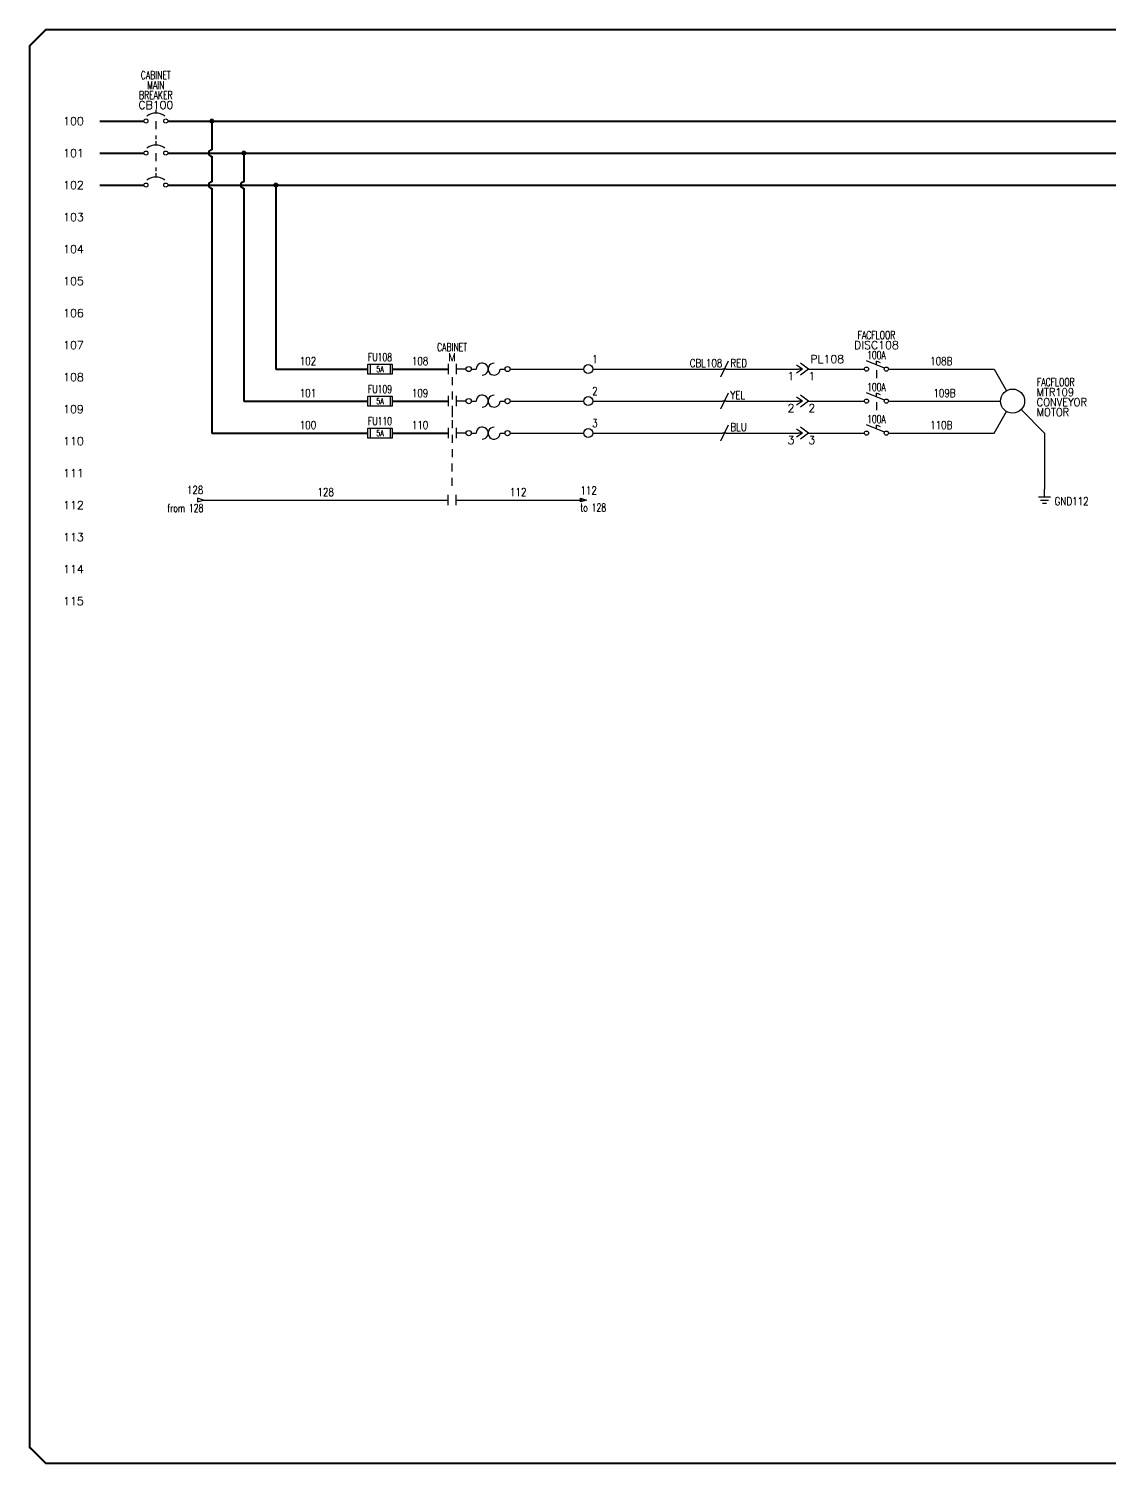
# Model space of a CAD drawing. Header units: inches. Extents: x 0 to 33.5, y 0 to 22.4.
# Drawn here: x 0.02 to 16.88, y 0.02 to 22.44 of the extents above; entities that cross this region are included whole.
import ezdxf
from ezdxf.enums import TextEntityAlignment as Align

# ---------------------------------------------------------------- set-up
doc = ezdxf.new("R2010")
doc.units = ezdxf.units.IN
doc.header["$LTSCALE"] = 0.25
doc.header["$MEASUREMENT"] = 0
doc.linetypes.add('DASHED', pattern=[0.75, 0.5, -0.25])
doc.linetypes.add('HIDDEN2', pattern=[0.1875, 0.125, -0.0625])
for name, color, linetype in [('DESC', 150, 'Continuous'), ('LINK', 9, 'DASHED'), ('LOC', 8, 'Continuous'), ('MISC', 7, 'Continuous'), ('SYMS', 7, 'Continuous'), ('TAGS', 150, 'Continuous'), ('TERMS', 123, 'Continuous'), ('TITLE', 7, 'Continuous'), ('WIRECOPY', 84, 'Continuous'), ('WIRENO', 72, 'Continuous'), ('WIREREF', 52, 'Continuous'), ('WIREREF_DEST', 52, 'Continuous'), ('XREF', 7, 'Continuous')]:
    doc.layers.add(name, color=color, linetype=linetype)
for name, color, linetype, lineweight in [('WIRES_10AWG_BLACK', 9, 'Continuous', 40), ('WIRES_14AWG_BLACK', 9, 'Continuous', 30), ('WIRES_14AWG_BLUE', 5, 'Continuous', 30), ('WIRES_14AWG_GREEN', 3, 'Continuous', 30), ('WIRES_14AWG_RED', 1, 'Continuous', 30), ('WIRES_14AWG_YEL', 2, 'Continuous', 30)]:
    doc.layers.add(name, color=color, linetype=linetype, lineweight=lineweight)
doc.styles.add('ITALIC', font='ITALIC')
doc.styles.add('SIMPLEX', font='SIMPLEX')
doc.styles.add('WD', font='romans.shx')

# ---------------------------------------------------------------- blocks, each defined once
blk = doc.blocks.new('NO_NUM_acade_title')
at = {"layer": 'TITLE', "const_width": 0.0312}
blk.add_lwpolyline([(30.594, 0.281), (30.594, 22.177), (30.344, 22.427), (0.281, 22.427), (0.031, 22.177), (0.031, 0.281), (0.281, 0.031), (30.344, 0.031)], close=True, dxfattribs=at)
at = {"layer": 'TITLE', "color": 1, "style": 'ITALIC'}
for tag, height, p in [('TITLE#1', 0.125, (32.156, 3.406)), ('TITLE#2', 0.125, (32.156, 3.204)), ('TITLE#3', 0.125, (32.156, 3.001)), ('TITLE#4', 0.125, (32.156, 2.799)), ('DWG#', 0.2, (32.156, 0.826))]:
    blk.add_attdef(tag, text='', height=height, dxfattribs=at).set_placement(p, align=Align.CENTER)
at = {"layer": 'TITLE', "color": 1, "style": 'SIMPLEX'}
blk.add_attdef('CAD#', (30.826, 1.958), '', height=0.0938, rotation=90, dxfattribs=at)
at = {"layer": 'TITLE', "color": 1}
for tag, p, height, style in [('ENGINEER', (31.237, 1.958), 0.0938, 'ITALIC'), ('CHKDBY', (32.424, 1.958), 0.0938, 'ITALIC'), ('JOB#', (31.464, 1.644), 0.0938, 'SIMPLEX'), ('DRAWNBY', (32.494, 1.644), 0.0938, 'ITALIC'), ('SCALE', (31.353, 1.344), 0.0938, 'SIMPLEX'), ('DATE', (32.408, 1.344), 0.0938, 'SIMPLEX'), ('SHTS', (32.532, 0.25), 0.2, 'ITALIC')]:
    blk.add_attdef(tag, p, '', height=height, dxfattribs=dict(at, style=style))
at = {"layer": 'TITLE', "color": 1, "style": 'ITALIC'}
blk.add_attdef('SH#', text='', height=0.2, dxfattribs=at).set_placement((31.881, 0.25), align=Align.RIGHT)
at = {"layer": 'TITLE', "color": 7, "flags": 9}
blk.add_attdef('WD_TB', (31.219, 0.031), '', height=0.125, dxfattribs=at)
blk = doc.blocks.new('WD_MLRH')
at = {"style": 'WD'}
blk.add_attdef('RUNGFIRST', text='', height=0.125, dxfattribs=at).set_placement((-0.25, 0), align=Align.MIDDLE_RIGHT)
at = {"style": 'WD', "flags": 1}
for tag, p in [('RUNGHORV', (-0.25, -0.127)), ('RUNGDIST', (-0.25, -0.2)), ('RUNGCNT', (-0.25, -0.237)), ('RUNGINC', (-0.25, -0.163)), ('WIRE-START', (-0.25, -0.356)), ('WIRE-GSUF', (-0.25, -0.396)), ('PH3SPACE', (-0.25, -0.437)), ('WIREMODE', (-0.25, -0.281)), ('WIREFMT', (-0.25, -0.321))]:
    blk.add_attdef(tag, text='', height=0.025, dxfattribs=at).set_placement(p, align=Align.RIGHT)
blk = doc.blocks.new('HCB1')
blk.add_line((0, 0.173), (0, 0.126))
for centre in [(-0.155, 0), (0.155, 0)]:
    blk.add_circle(centre, 0.0322)
blk.add_arc((0, -0.109), 0.234, 53.1301, 126.8699)
at = {"style": 'WD', "width": 0.7}
for tag, p in [('INST', (0, 0.826)), ('LOC', (0, 0.656)), ('DESC1', (0, 0.5)), ('DESC2', (0, 0.344)), ('RATING1', (0, -0.188)), ('XREF', (0, -0.344))]:
    blk.add_attdef(tag, text='', height=0.125, dxfattribs=at).set_placement(p, align=Align.CENTER)
at = {"style": 'WD'}
blk.add_attdef('TAG1', text='', height=0.125, dxfattribs=at).set_placement((0, 0.188), align=Align.CENTER)
for tag, p in [('X2LINK', (0, 0.219)), ('X8LINK', (0, 0))]:
    blk.add_attdef(tag, p, '', height=0.01, dxfattribs=at)
for tag, p, height, flags in [('X4TERM01', (-0.188, 0), 0.0125, 1), ('X1TERM02', (0.188, 0), 0.0125, 1), ('FAMILY', (0.205, 0.152), 0.01, 9), ('CONTACT', (0.205, 0.133), 0.01, 9)]:
    blk.add_attdef(tag, p, '', height=height, dxfattribs=dict(at, flags=flags))
at = {"linetype": 'Continuous', "style": 'WD', "flags": 9}
for tag, p in [('ASSYCODE', (0.219, 0.062)), ('MFG', (0.228, 0.089)), ('CAT', (0.23, 0.108))]:
    blk.add_attdef(tag, text='', height=0.01, dxfattribs=at).set_placement(p, align=Align.CENTER)
at = {"linetype": 'Continuous', "style": 'WD', "flags": 8}
blk.add_attdef('TERM01', text='', height=0.125, dxfattribs=at).set_placement((-0.25, -0.031), align=Align.TOP_RIGHT)
blk.add_attdef('TERM02', text='', height=0.125, dxfattribs=at).set_placement((0.25, -0.031), align=Align.TOP_LEFT)
blk = doc.blocks.new('HCB2')
at = {"linetype": 'HIDDEN2'}
blk.add_line((0, 0.187), (0, 0.141), dxfattribs=at)
for centre in [(-0.155, 0), (0.155, 0)]:
    blk.add_circle(centre, 0.0322)
blk.add_arc((0, -0.109), 0.234, 53.1301, 126.8699)
at = {"style": 'WD', "width": 0.7}
for tag, p in [('INST', (0, 0.863)), ('LOC', (0, 0.693)), ('DESC1', (0, 0.537)), ('DESC2', (0, 0.38)), ('RATING1', (0, -0.188)), ('XREF', (0, -0.344))]:
    blk.add_attdef(tag, text='', height=0.125, dxfattribs=at).set_placement(p, align=Align.CENTER)
at = {"style": 'WD'}
blk.add_attdef('TAG2', text='', height=0.125, dxfattribs=at).set_placement((0, 0.224), align=Align.CENTER)
for tag, p in [('X2LINK', (0, 0.219)), ('X8LINK', (0, 0))]:
    blk.add_attdef(tag, p, '', height=0.01, dxfattribs=at)
for tag, p, height, flags in [('X4TERM01', (-0.188, 0), 0.0125, 1), ('FAMILY', (0.054, 0.183), 0.01, 9), ('CONTACT', (0.054, 0.159), 0.01, 9), ('X1TERM02', (0.188, 0), 0.0125, 1)]:
    blk.add_attdef(tag, p, '', height=height, dxfattribs=dict(at, flags=flags))
at = {"linetype": 'Continuous', "style": 'WD', "flags": 8}
blk.add_attdef('TERM01', text='', height=0.125, dxfattribs=at).set_placement((-0.25, -0.031), align=Align.TOP_RIGHT)
blk.add_attdef('TERM02', text='', height=0.125, dxfattribs=at).set_placement((0.25, -0.031), align=Align.TOP_LEFT)
blk = doc.blocks.new('WDDOT')
for radius in [0.03, 0.0187, 0.00929]:
    blk.add_circle((0, 0), radius)
blk = doc.blocks.new('WD_WCH')
at = {"linetype": 'Continuous', "style": 'WD', "width": 0.8}
blk.add_attdef('WIRECOPY', text='', height=0.125, dxfattribs=at).set_placement((0, 0.0625), align=Align.CENTER)
blk = doc.blocks.new('HFU1')
for p, q in [((-0.188, -0.078), (-0.188, 0.078)), ((-0.188, 0.078), (0.188, 0.078)), ((-0.156, 0.078), (-0.156, -0.078)), ((0.156, 0.078), (0.156, -0.078)), ((0.188, 0.078), (0.188, -0.078)), ((0.188, -0.078), (-0.188, -0.078))]:
    blk.add_line(p, q)
at = {"style": 'WD', "width": 0.7}
for tag, p in [('INST', (0, 0.422)), ('TAG1', (0, 0.125)), ('LOC', (0, 0.266))]:
    blk.add_attdef(tag, text='', height=0.125, dxfattribs=at).set_placement(p, align=Align.CENTER)
at = {"linetype": 'Continuous', "style": 'WD', "flags": 9}
for tag, p in [('ASSYCODE', (0.157, 0.251)), ('MFG', (0.156, 0.083)), ('CAT', (0.156, 0.102))]:
    blk.add_attdef(tag, text='', height=0.01, dxfattribs=at).set_placement(p, align=Align.CENTER)
at = {"style": 'WD'}
for tag, p, height, flags in [('X4TERM01', (-0.188, 0), 0.0109, 1), ('FAMILY', (0.129, 0.108), 0.01, 9), ('X1TERM02', (0.188, 0), 0.0109, 1)]:
    blk.add_attdef(tag, p, '', height=height, dxfattribs=dict(at, flags=flags))
at = {"style": 'WD', "width": 0.7}
blk.add_attdef('RATING1', text='', height=0.0938, dxfattribs=at).set_placement((0, 0), align=Align.MIDDLE_CENTER)
at = {"style": 'WD'}
for tag, p in [('X2LINK', (0, 0.109)), ('X8LINK', (0, -0.109))]:
    blk.add_attdef(tag, p, '', height=0.01, dxfattribs=at)
at = {"linetype": 'Continuous', "style": 'WD', "width": 0.7, "flags": 8}
blk.add_attdef('TERM01', text='', height=0.1, dxfattribs=at).set_placement((-0.25, -0.016), align=Align.TOP_RIGHT)
at = {"style": 'WD', "width": 0.7}
for tag, p in [('DESC1', (0.047, -0.234)), ('DESC2', (0.047, -0.391)), ('DESC3', (0.047, -0.547))]:
    blk.add_attdef(tag, text='', height=0.125, dxfattribs=at).set_placement(p, align=Align.MIDDLE_LEFT)
at = {"linetype": 'Continuous', "style": 'WD', "width": 0.7, "flags": 8}
blk.add_attdef('TERM02', text='', height=0.1, dxfattribs=at).set_placement((0.25, -0.016), align=Align.TOP_LEFT)
blk = doc.blocks.new('WD_WNH')
at = {"linetype": 'Continuous', "style": 'WD', "width": 0.8}
blk.add_attdef('WIRENO', text='', height=0.125, dxfattribs=at).set_placement((0, 0.062), align=Align.CENTER)
at = {"style": 'WD', "flags": 1}
for tag, p in [('W01USER', (0, 0.078)), ('W02USER', (0, 0.07)), ('W03USER', (0, 0.062)), ('W04USER', (0, 0.055)), ('W05USER', (0, 0.047)), ('W06USER', (0, 0.039)), ('W07USER', (0, 0.031)), ('W08USER', (0, 0.023)), ('W09USER', (0, 0.016)), ('W10USER', (0, 0.008))]:
    blk.add_attdef(tag, text='', height=0.005, dxfattribs=at).set_placement(p, align=Align.CENTER)
blk = doc.blocks.new('HMS21OL')
at = {"linetype": 'Continuous'}
for p, q in [((-0.062, 0.08), (-0.062, -0.08)), ((0.062, 0.08), (0.062, -0.08))]:
    blk.add_line(p, q, dxfattribs=at)
for p, q in [((0.219, 0), (0.062, 0)), ((0.299, 0), (0.375, 0)), ((0.75, 0), (0.826, 0))]:
    blk.add_line(p, q)
for centre in [(0.259, 0), (0.866, 0)]:
    blk.add_circle(centre, 0.04, dxfattribs=at)
for centre, start, end in [((0.469, 0), 270.001, 180.002), ((0.656, 0), 90, 0.001)]:
    blk.add_arc(centre, 0.0938, start, end)
at = {"style": 'WD'}
for tag, width, p in [('INST', 0.7, (0, 0.451)), ('TAG2', 0.9, (0, 0.125)), ('LOC', 0.7, (0, 0.281)), ('XREF', 0.7, (0, -0.297)), ('DESC1', 0.7, (0, -0.454)), ('DESC2', 0.7, (0, -0.61)), ('DESC3', 0.7, (0, -0.766))]:
    blk.add_attdef(tag, text='', height=0.125, dxfattribs=dict(at, width=width)).set_placement(p, align=Align.CENTER)
for tag, p, height, flags in [('X4TERM01', (-0.062, 0), 0.0125, 1), ('FAMILY', (0.097, 0.053), 0.01, 9), ('CONTACT', (0.097, 0.036), 0.01, 1), ('X1TERM02', (0.906, 0), 0.0125, 1)]:
    blk.add_attdef(tag, p, '', height=height, dxfattribs=dict(at, flags=flags))
for tag, p in [('X2LINK', (0, 0.125)), ('X8LINK', (0, -0.125))]:
    blk.add_attdef(tag, p, '', height=0.01, dxfattribs=at)
at = {"linetype": 'Continuous', "style": 'WD', "flags": 8}
blk.add_attdef('TERM01', text='', height=0.125, dxfattribs=at).set_placement((-0.125, -0.031), align=Align.TOP_RIGHT)
blk.add_attdef('TERM02', text='', height=0.125, dxfattribs=at).set_placement((0.969, -0.031), align=Align.TOP_LEFT)
blk = doc.blocks.new('HT0002')
blk.add_circle((0, 0), 0.0699)
at = {"style": 'WD'}
for tag, p, width in [('INST', (0.062, 0.42), 0.7), ('LOC', (0.062, 0.25), 0.7), ('DESC1', (0.053, -0.385), 0.8)]:
    blk.add_attdef(tag, p, '', height=0.125, dxfattribs=dict(at, width=width))
at = {"style": 'WD', "flags": 1}
for tag, p, height in [('X4TERM01', (-0.07, 0), 0.0125), ('X4TERMDESC01', (-0.055, -0.023), 0.025), ('X2TERMDESC01', (-0.006, 0.029), 0.025), ('STRIPSEQ', (0, 0), 0.00125), ('X2TERM01', (0, 0.07), 0.0125), ('X2PIN01', (0.033, 0.084), 0.0125), ('X1TERMDESC01', (0.039, 0.007), 0.025), ('X1TERM01', (0.07, 0), 0.0125), ('X1PIN01', (0.087, 0.016), 0.0125), ('X4PIN01', (-0.114, -0.038), 0.0125), ('LINKTERM', (0, -0.002), 0.00125), ('X8TERM01', (0, -0.07), 0.0125), ('X8TERMDESC01', (0, -0.054), 0.025), ('X8PIN01', (0.026, -0.096), 0.0125)]:
    blk.add_attdef(tag, p, '', height=height, dxfattribs=at)
at = {"linetype": 'Continuous', "style": 'WD'}
for tag, p, height, width, flags in [('TERM01', (0.062, 0.094), 0.125, 0.8, 8), ('TAGSTRIP', (0.053, -0.229), 0.125, 0.9, 8), ('DESC2', (0.053, -0.541), 0.125, 0.8, 8), ('CAT', (0.213, -0.406), 0.109, 0.8, 1), ('DESC3', (0.053, -0.698), 0.125, 0.8, 8)]:
    blk.add_attdef(tag, p, '', height=height, dxfattribs=dict(at, width=width, flags=flags))
at = {"linetype": 'Continuous', "style": 'WD', "width": 0.8, "flags": 1}
blk.add_attdef('MFG', text='', height=0.109, dxfattribs=at).set_placement((0.088, -0.406), align=Align.RIGHT)
at = {"style": 'WD', "width": 0.7, "flags": 1}
blk.add_attdef('ASSYCODE', (0.062, -0.281), '', height=0.01, dxfattribs=at)
blk = doc.blocks.new('HW01')
for p, q in [((0.062, 0.125), (-0.062, -0.125)), ((0.031, 0), (-0.031, 0))]:
    blk.add_line(p, q)
at = {"style": 'WD', "width": 0.7, "flags": 1}
for tag, p in [('INST', (0, 0.357)), ('LOC', (0, 0.188)), ('XREF', (0, -0.3)), ('DESC1', (0, -0.456)), ('DESC2', (0, -0.613))]:
    blk.add_attdef(tag, text='', height=0.125, dxfattribs=at).set_placement(p, align=Align.CENTER)
at = {"style": 'WD', "width": 0.8}
blk.add_attdef('TAG1', text='', height=0.125, dxfattribs=at).set_placement((-0.031, 0.031), align=Align.RIGHT)
at = {"style": 'WD', "flags": 1}
for tag, p in [('X4TERM01', (-0.031, 0)), ('X1TERM01', (0.031, 0))]:
    blk.add_attdef(tag, p, '', height=0.0125, dxfattribs=at)
at = {"linetype": 'Continuous', "style": 'WD', "flags": 9}
blk.add_attdef('ASSYCODE', text='', height=0.01, dxfattribs=at).set_placement((0.029, 0.042), align=Align.CENTER)
at = {"style": 'WD'}
for tag, p in [('X2LINK', (0, 0.125)), ('X8LINK', (0, -0.125))]:
    blk.add_attdef(tag, p, '', height=0.01, dxfattribs=at)
at = {"style": 'WD', "flags": 9}
blk.add_attdef('FAMILY', text='', height=0.01, dxfattribs=at).set_placement((0.023, 0.118), align=Align.CENTER)
at = {"style": 'WD', "width": 0.8}
blk.add_attdef('RATING1', (0.094, 0.031), '', height=0.125, dxfattribs=at)
at = {"style": 'WD', "width": 0.8, "flags": 1}
blk.add_attdef('MFG', text='', height=0.0938, dxfattribs=at).set_placement((-0.125, -0.031), align=Align.TOP_RIGHT)
blk.add_attdef('CAT', text='', height=0.0938, dxfattribs=at).set_placement((0.031, -0.031), align=Align.TOP_LEFT)
blk = doc.blocks.new('HW02')
for p, q in [((0.062, 0.125), (-0.062, -0.125)), ((0.031, 0), (-0.031, 0))]:
    blk.add_line(p, q)
at = {"style": 'WD', "width": 0.7, "flags": 1}
for tag, p in [('INST', (0, 0.357)), ('LOC', (0, 0.188)), ('XREF', (0, -0.3)), ('DESC1', (0, -0.456)), ('DESC2', (0, -0.613))]:
    blk.add_attdef(tag, text='', height=0.125, dxfattribs=at).set_placement(p, align=Align.CENTER)
at = {"style": 'WD', "width": 0.8}
blk.add_attdef('TAG2', text='', height=0.125, dxfattribs=at).set_placement((-0.031, 0.031), align=Align.RIGHT)
at = {"style": 'WD', "flags": 1}
for tag, p in [('X4TERM01', (-0.031, 0)), ('X1TERM01', (0.031, 0))]:
    blk.add_attdef(tag, p, '', height=0.0125, dxfattribs=at)
at = {"style": 'WD'}
for tag, p in [('X2LINK', (0, 0.125)), ('X8LINK', (0, -0.125))]:
    blk.add_attdef(tag, p, '', height=0.01, dxfattribs=at)
at = {"style": 'WD', "flags": 9}
blk.add_attdef('FAMILY', text='', height=0.01, dxfattribs=at).set_placement((0.023, 0.118), align=Align.CENTER)
at = {"style": 'WD', "width": 0.8}
blk.add_attdef('RATING1', (0.094, 0.031), '', height=0.125, dxfattribs=at)
blk = doc.blocks.new('HC01PJ')
for p, q in [((-0.031, 0), (-0.125, 0.062)), ((-0.031, 0), (-0.125, -0.062)), ((-0.031, 0), (-0.094, 0)), ((0.062, 0), (-0.062, 0.094)), ((0.062, 0), (-0.062, -0.094))]:
    blk.add_line(p, q)
at = {"style": 'WD', "width": 0.7}
for tag, p in [('DESC1', (-0.031, 0.406)), ('DESC2', (-0.031, 0.25))]:
    blk.add_attdef(tag, text='', height=0.125, dxfattribs=at).set_placement(p, align=Align.RIGHT)
for tag, p in [('INST', (0.094, 0.406)), ('LOC', (0.094, 0.25))]:
    blk.add_attdef(tag, p, '', height=0.125, dxfattribs=at)
at = {"style": 'WD'}
for tag, p, height, flags in [('X4TERMDESC01', (-0.106, 0.022), 0.01, 1), ('X4TERM01', (-0.094, 0), 0.0125, 1), ('FAMILY', (0.048, 0.121), 0.01, 9), ('X1TERM02', (0.062, 0), 0.0125, 1), ('X1TERMDESC02', (0.067, 0.016), 0.01, 1)]:
    blk.add_attdef(tag, p, '', height=height, dxfattribs=dict(at, flags=flags))
for tag, p, height in [('X2LINK', (-0.062, 0.125), 0.01), ('TAG1', (0.094, 0.094), 0.125), ('X8LINK', (-0.062, -0.125), 0.01)]:
    blk.add_attdef(tag, p, '', height=height, dxfattribs=at)
at = {"linetype": 'Continuous', "style": 'WD', "flags": 9}
for tag, p in [('ASSYCODE', (0.067, 0.044)), ('MFG', (0.072, 0.057)), ('CAT', (0.073, 0.077))]:
    blk.add_attdef(tag, text='', height=0.01, dxfattribs=at).set_placement(p, align=Align.CENTER)
at = {"linetype": 'Continuous', "style": 'WD', "flags": 8}
blk.add_attdef('TERM01', text='', height=0.125, dxfattribs=at).set_placement((-0.156, -0.047), align=Align.TOP_RIGHT)
blk.add_attdef('TERM02', text='', height=0.125, dxfattribs=at).set_placement((0.062, -0.047), align=Align.TOP_LEFT)
blk = doc.blocks.new('HC02PJ')
for p, q in [((-0.031, 0), (-0.125, 0.062)), ((-0.031, 0), (-0.125, -0.062)), ((-0.031, 0), (-0.094, 0)), ((0.062, 0), (-0.062, 0.094)), ((0.062, 0), (-0.062, -0.094))]:
    blk.add_line(p, q)
at = {"style": 'WD', "width": 0.7}
for tag, p in [('DESC1', (-0.031, 0.406)), ('DESC2', (-0.031, 0.25))]:
    blk.add_attdef(tag, text='', height=0.125, dxfattribs=at).set_placement(p, align=Align.RIGHT)
for tag, p in [('INST', (0.094, 0.406)), ('LOC', (0.094, 0.25))]:
    blk.add_attdef(tag, p, '', height=0.125, dxfattribs=at)
at = {"style": 'WD'}
for tag, p, height, flags in [('X4TERMDESC01', (-0.113, 0.019), 0.01, 1), ('X4TERM01', (-0.094, 0), 0.0125, 1), ('FAMILY', (0.048, 0.121), 0.01, 9), ('X1TERM02', (0.062, 0), 0.0125, 1), ('X1TERMDESC02', (0.067, 0.014), 0.01, 1)]:
    blk.add_attdef(tag, p, '', height=height, dxfattribs=dict(at, flags=flags))
for tag, p, height in [('X2LINK', (-0.062, 0.125), 0.01), ('TAG2', (0.094, 0.094), 0.125), ('X8LINK', (-0.062, -0.125), 0.01)]:
    blk.add_attdef(tag, p, '', height=height, dxfattribs=at)
at = {"linetype": 'Continuous', "style": 'WD', "flags": 8}
blk.add_attdef('TERM01', text='', height=0.125, dxfattribs=at).set_placement((-0.156, -0.047), align=Align.TOP_RIGHT)
blk.add_attdef('TERM02', text='', height=0.125, dxfattribs=at).set_placement((0.062, -0.047), align=Align.TOP_LEFT)
blk = doc.blocks.new('HDS11')
for p, q in [((0.126, 0.013), (-0.156, 0.13)), ((0, 0.065), (0, 0.125)), ((0.062, 0.099), (0, 0.125))]:
    blk.add_line(p, q)
for centre in [(-0.155, 0), (0.155, 0)]:
    blk.add_circle(centre, 0.0322)
at = {"style": 'WD', "width": 0.7}
for tag, p in [('INST', (0, 0.625)), ('LOC', (0, 0.469)), ('RATING1', (0, 0.156)), ('XREF', (0, -0.236)), ('DESC1', (0, -0.406)), ('DESC2', (0, -0.562))]:
    blk.add_attdef(tag, text='', height=0.125, dxfattribs=at).set_placement(p, align=Align.CENTER)
at = {"style": 'WD'}
blk.add_attdef('TAG1', text='', height=0.125, dxfattribs=at).set_placement((0, 0.312), align=Align.CENTER)
for tag, p in [('X2LINK', (0, 0.438)), ('X8LINK', (0, -0.016))]:
    blk.add_attdef(tag, p, '', height=0.01, dxfattribs=at)
for tag, p, height, flags in [('X4TERM01', (-0.188, 0), 0.0125, 1), ('X1TERM02', (0.188, 0), 0.0125, 1), ('FAMILY', (0.206, 0.131), 0.01, 9), ('CONTACT', (0.206, 0.04), 0.01, 9)]:
    blk.add_attdef(tag, p, '', height=height, dxfattribs=dict(at, flags=flags))
at = {"linetype": 'Continuous', "style": 'WD', "flags": 9}
for tag, p in [('ASSYCODE', (0.219, 0.062)), ('MFG', (0.228, 0.089)), ('CAT', (0.23, 0.108))]:
    blk.add_attdef(tag, text='', height=0.01, dxfattribs=at).set_placement(p, align=Align.CENTER)
at = {"linetype": 'Continuous', "style": 'WD', "flags": 8}
blk.add_attdef('TERM01', text='', height=0.125, dxfattribs=at).set_placement((-0.25, -0.031), align=Align.TOP_RIGHT)
blk.add_attdef('TERM02', text='', height=0.125, dxfattribs=at).set_placement((0.25, -0.031), align=Align.TOP_LEFT)
blk = doc.blocks.new('HDS21')
for p, q in [((0.126, 0.013), (-0.156, 0.13)), ((0, 0.065), (0, 0.125)), ((0.062, 0.099), (0, 0.125))]:
    blk.add_line(p, q)
for centre in [(-0.155, 0), (0.155, 0)]:
    blk.add_circle(centre, 0.0322)
at = {"style": 'WD', "width": 0.7}
for tag, p in [('INST', (0, 0.625)), ('LOC', (0, 0.469)), ('RATING1', (0, 0.156)), ('XREF', (0, -0.236)), ('DESC1', (0, -0.406)), ('DESC2', (0, -0.562))]:
    blk.add_attdef(tag, text='', height=0.125, dxfattribs=at).set_placement(p, align=Align.CENTER)
at = {"style": 'WD'}
blk.add_attdef('TAG2', text='', height=0.125, dxfattribs=at).set_placement((0, 0.312), align=Align.CENTER)
for tag, p in [('X2LINK', (0, 0.281)), ('X8LINK', (0, -0.016))]:
    blk.add_attdef(tag, p, '', height=0.01, dxfattribs=at)
for tag, p, height, flags in [('X4TERM01', (-0.188, 0), 0.0125, 1), ('X1TERM02', (0.188, 0), 0.0125, 1), ('FAMILY', (0.206, 0.131), 0.01, 9), ('CONTACT', (0.206, 0.103), 0.01, 9)]:
    blk.add_attdef(tag, p, '', height=height, dxfattribs=dict(at, flags=flags))
at = {"linetype": 'Continuous', "style": 'WD', "flags": 8}
blk.add_attdef('TERM01', text='', height=0.125, dxfattribs=at).set_placement((-0.25, -0.031), align=Align.TOP_RIGHT)
blk.add_attdef('TERM02', text='', height=0.125, dxfattribs=at).set_placement((0.25, -0.031), align=Align.TOP_LEFT)
blk = doc.blocks.new('HMO13')
blk.add_circle((0, 0), 0.188)
at = {"style": 'WD'}
for tag, p, width in [('INST', (0.381, 0.403), 0.7), ('LOC', (0.381, 0.234), 0.7), ('TAG1', (0.375, 0.077), 0.9), ('DESC1', (0.376, -0.079), 0.9), ('DESC2', (0.376, -0.235), 0.9), ('RATING3', (0.375, -0.548), 0.8), ('DESC3', (0.376, -0.391), 0.9), ('RATING4', (0.375, -0.704), 0.8), ('WDTAGALT', (0.375, -0.875), 0.7)]:
    blk.add_attdef(tag, p, '', height=0.125, dxfattribs=dict(at, width=width))
at = {"style": 'WD', "width": 0.8}
blk.add_attdef('RATING1', text='', height=0.1, dxfattribs=at).set_placement((0, 0), align=Align.CENTER)
at = {"style": 'WD', "flags": 1}
for tag, p in [('X4TERM02', (-0.188, 0)), ('X0TERM01', (-0.094, 0.162)), ('X0TERM03', (-0.094, -0.162)), ('X0TERM04', (0.133, -0.133))]:
    blk.add_attdef(tag, p, '', height=0.0125, dxfattribs=at)
at = {"linetype": 'Continuous', "style": 'WD', "flags": 9}
blk.add_attdef('ASSYCODE', text='', height=0.01, dxfattribs=at).set_placement((0, 0.125), align=Align.CENTER)
at = {"style": 'WD', "flags": 9}
blk.add_attdef('FAMILY', text='', height=0.01, dxfattribs=at).set_placement((-0.005, 0.17), align=Align.CENTER)
at = {"linetype": 'Continuous', "style": 'WD', "flags": 1}
for tag, p in [('MFG', (0, 0.14)), ('CAT', (0, 0.159))]:
    blk.add_attdef(tag, text='', height=0.01, dxfattribs=at).set_placement(p, align=Align.MIDDLE)
at = {"style": 'WD', "width": 0.8}
blk.add_attdef('RATING2', text='', height=0.1, dxfattribs=at).set_placement((0, -0.031), align=Align.TOP_CENTER)
blk = doc.blocks.new('VGND2')
for p, q in [((0, -0.125), (0, 0)), ((0.09375, -0.125), (-0.09375, -0.125)), ((-0.0625, -0.171875), (0.0625, -0.171875)), ((-0.03125, -0.21875), (0.03125, -0.21875))]:
    blk.add_line(p, q)
at = {"style": 'WD', "flags": 1}
for tag in ['ASSYCODE', 'X2TERM01', 'CAT', 'FAMILY', 'MFG']:
    blk.add_attdef(tag, (0, 0), '', height=0.01, dxfattribs=at)
at = {"style": 'WD', "width": 0.8}
for tag, p in [('INST', (0.15625, 0.125)), ('LOC', (0.15625, -0.03125)), ('TAG1', (0.15625, -0.1875)), ('DESC1', (0.15625, -0.34375)), ('DESC2', (0.15625, -0.5))]:
    blk.add_attdef(tag, text='', height=0.125, dxfattribs=at).set_placement(p, align=Align.MIDDLE_LEFT)
blk = doc.blocks.new('HCR21')
at = {"linetype": 'Continuous'}
for p, q in [((-0.062, 0.08), (-0.062, -0.08)), ((0.062, 0.08), (0.062, -0.08))]:
    blk.add_line(p, q, dxfattribs=at)
at = {"style": 'WD'}
for tag, width, p in [('INST', 0.7, (0, 0.451)), ('TAG2', 0.9, (0, 0.125)), ('LOC', 0.7, (0, 0.281)), ('XREF', 0.7, (0, -0.297)), ('DESC1', 0.7, (0, -0.449)), ('DESC2', 0.7, (0, -0.597)), ('DESC3', 0.7, (0, -0.744))]:
    blk.add_attdef(tag, text='', height=0.125, dxfattribs=dict(at, width=width)).set_placement(p, align=Align.CENTER)
for tag, p, height, flags in [('X4TERM01', (-0.062, 0), 0.0125, 1), ('X1TERM02', (0.062, 0), 0.0125, 1), ('FAMILY', (0.097, 0.053), 0.01, 9), ('CONTACT', (0.097, 0.036), 0.01, 1)]:
    blk.add_attdef(tag, p, '', height=height, dxfattribs=dict(at, flags=flags))
for tag, p in [('X2LINK', (0, 0.125)), ('X8LINK', (0, -0.125))]:
    blk.add_attdef(tag, p, '', height=0.01, dxfattribs=at)
at = {"linetype": 'Continuous', "style": 'WD', "flags": 8}
blk.add_attdef('TERM01', text='', height=0.125, dxfattribs=at).set_placement((-0.125, -0.016), align=Align.TOP_RIGHT)
blk.add_attdef('TERM02', text='', height=0.125, dxfattribs=at).set_placement((0.125, -0.016), align=Align.TOP_LEFT)
blk = doc.blocks.new('HA1D3')
blk.add_lwpolyline([(-0.094, 0), (-0.094, -0.031), (0, 0), (-0.094, 0.031), (-0.094, 0)])
at = {"style": 'WD', "width": 0.8, "flags": 8}
blk.add_attdef('WIRENO', text='', height=0.125, dxfattribs=at).set_placement((0, 0.094), align=Align.RIGHT)
at = {"style": 'WD', "flags": 1}
blk.add_attdef('SIGCODE', text='', height=0.01, dxfattribs=at).set_placement((-0.02, 0.047), align=Align.RIGHT)
blk.add_attdef('X1TERM01', (0, 0), '', height=0.01, dxfattribs=at)
at = {"style": 'WD', "width": 0.7}
for tag, p in [('XREF', (0, -0.188)), ('DESC1', (0, -0.375))]:
    blk.add_attdef(tag, text='', height=0.125, dxfattribs=at).set_placement(p, align=Align.RIGHT)
blk = doc.blocks.new('HA1S1')
for points in [[(0, 0), (0, 0.031), (0.094, 0), (0, -0.031), (0, 0)], [(0.011, 0.016), (0.011, -0.016), (0.058, 0), (0.011, 0.016)]]:
    blk.add_lwpolyline(points)
at = {"style": 'WD', "flags": 1}
for tag, p in [('SIGCODE', (-0.02, 0.047)), ('X4TERM01', (0, 0))]:
    blk.add_attdef(tag, p, '', height=0.01, dxfattribs=at)
at = {"style": 'WD', "width": 0.8, "flags": 8}
blk.add_attdef('WIRENO', (0, 0.087), '', height=0.125, dxfattribs=at)
at = {"style": 'WD', "width": 0.7}
for tag, p in [('XREF', (0, -0.181)), ('DESC1', (0, -0.356))]:
    blk.add_attdef(tag, p, '', height=0.125, dxfattribs=at)

msp = doc.modelspace()

# ---------------------------------------------------------------- linework, layer by layer
at = {"layer": 'LINK'}
for points in [[(2, 21), (2, 20.719)], [(2, 20.5), (2, 20.219)], [(13.25, 17.109), (13.25, 16.906)], [(6.625, 17), (6.623, 15.204)], [(6.625, 17), (6.625, 16.75)], [(13.25, 16.609), (13.25, 16.406)], [(6.625, 16.5), (6.625, 16.25)]]:
    msp.add_lwpolyline(points, dxfattribs=at)
at = {"layer": 'WIRES_10AWG_BLACK'}
for p, q in [((1.125, 21), (1.812, 21)), ((2.188, 21), (28.125, 21)), ((2.875, 21), (2.875, 20.55)), ((1.125, 20.5), (1.812, 20.5)), ((2.188, 20.5), (28.125, 20.5)), ((2.875, 20.45), (2.875, 20.05)), ((3.375, 20.5), (3.375, 20.05)), ((1.125, 20), (1.812, 20)), ((2.188, 20), (28.125, 20)), ((3.875, 20), (3.875, 17.125)), ((2.875, 19.95), (2.875, 16.125)), ((3.375, 19.95), (3.375, 16.625)), ((3.875, 17.125), (5.312, 17.125)), ((5.688, 17.125), (6.562, 17.125)), ((3.375, 16.625), (5.312, 16.625)), ((5.688, 16.625), (6.562, 16.625)), ((2.875, 16.125), (5.312, 16.125)), ((5.688, 16.125), (6.562, 16.125))]:
    msp.add_line(p, q, dxfattribs=at)
for centre in [(2.875, 20.5), (2.875, 20), (3.375, 20)]:
    msp.add_arc(centre, 0.05, 90, 270, dxfattribs=at)
at = {"layer": 'WIRES_14AWG_BLACK'}
for p, q in [((7.531, 17.125), (8.68, 17.125)), ((7.531, 16.625), (8.68, 16.625)), ((7.531, 16.125), (8.68, 16.125))]:
    msp.add_line(p, q, dxfattribs=at)
at = {"layer": 'WIRES_14AWG_BLUE'}
for p, q in [((15.086, 16.125), (15.281, 16.463)), ((8.82, 16.125), (10.844, 16.125)), ((10.906, 16.125), (12.031, 16.125)), ((12.188, 16.125), (13.062, 16.125)), ((13.438, 16.125), (15.086, 16.125))]:
    msp.add_line(p, q, dxfattribs=at)
at = {"layer": 'WIRES_14AWG_GREEN'}
for p, q in [((15.508, 16.492), (15.875, 16.125)), ((15.875, 16.125), (15.875, 15.25))]:
    msp.add_line(p, q, dxfattribs=at)
at = {"layer": 'WIRES_14AWG_RED'}
for p, q in [((8.82, 17.125), (10.844, 17.125)), ((10.906, 17.125), (12.031, 17.125)), ((12.188, 17.125), (13.062, 17.125)), ((13.438, 17.125), (15.086, 17.125)), ((15.086, 17.125), (15.281, 16.787)), ((2.742, 15.08), (6.56, 15.08)), ((6.685, 15.08), (8.628, 15.08))]:
    msp.add_line(p, q, dxfattribs=at)
at = {"layer": 'WIRES_14AWG_YEL'}
for p, q in [((8.82, 16.625), (10.844, 16.625)), ((10.906, 16.625), (12.031, 16.625)), ((12.188, 16.625), (13.062, 16.625)), ((13.438, 16.625), (15.188, 16.625))]:
    msp.add_line(p, q, dxfattribs=at)

# ---------------------------------------------------------------- block references
msp.add_blockref('NO_NUM_acade_title', (0, 0))
msp.add_blockref('WD_MLRH', (1.125, 21)).add_auto_attribs({'RUNGFIRST': '100'})
at = {"layer": 'SYMS'}
ref = msp.add_blockref('HCB1', (2, 21), dxfattribs=at)
ref.add_attrib('LOC', 'CABINET', dxfattribs={"layer": 'LOC', "height": 0.125, "style": 'WD', "width": 0.7}).set_placement((2, 21.656), align=Align.CENTER)
ref.add_attrib('DESC2', 'BREAKER', dxfattribs={"layer": 'DESC', "height": 0.125, "style": 'WD', "width": 0.7}).set_placement((2, 21.344), align=Align.CENTER)
ref.add_attrib('DESC1', 'MAIN', dxfattribs={"layer": 'DESC', "height": 0.125, "style": 'WD', "width": 0.7}).set_placement((2, 21.5), align=Align.CENTER)
ref.add_attrib('TAG1', 'CB100', dxfattribs={"layer": 'TAGS', "height": 0.125, "style": 'WD'}).set_placement((2, 21.188), align=Align.CENTER)
for name, p in [('WDDOT', (2.875, 21)), ('HCB2', (2, 20.5)), ('WDDOT', (3.375, 20.5)), ('HCB2', (2, 20)), ('WDDOT', (3.875, 20)), ('HMS21OL', (6.625, 16.625)), ('HMS21OL', (6.625, 16.125)), ('HCR21', (6.623, 15.079))]:
    msp.add_blockref(name, p, dxfattribs=at)
ref = msp.add_blockref('HDS11', (13.25, 17.125), dxfattribs=at)
ref.add_attrib('LOC', 'FACFLOOR', dxfattribs={"layer": 'LOC', "height": 0.125, "style": 'WD', "width": 0.7}).set_placement((13.25, 17.594), align=Align.CENTER)
ref.add_attrib('TAG1', 'DISC108', dxfattribs={"layer": 'TAGS', "height": 0.125, "style": 'WD'}).set_placement((13.25, 17.438), align=Align.CENTER)
ref.add_attrib('RATING1', '100A', dxfattribs={"layer": 'MISC', "height": 0.125, "style": 'WD', "width": 0.7}).set_placement((13.25, 17.281), align=Align.CENTER)
ref = msp.add_blockref('HMS21OL', (6.625, 17.125), dxfattribs=at)
ref.add_attrib('LOC', 'CABINET', dxfattribs={"layer": 'LOC', "height": 0.125, "style": 'WD', "width": 0.7}).set_placement((6.625, 17.406), align=Align.CENTER)
ref.add_attrib('TAG2', 'M', dxfattribs={"layer": 'TAGS', "height": 0.125, "style": 'WD', "width": 0.9}).set_placement((6.625, 17.25), align=Align.CENTER)
ref = msp.add_blockref('HFU1', (5.5, 17.125), dxfattribs=at)
ref.add_attrib('RATING1', '5A', dxfattribs={"layer": 'MISC', "height": 0.0938, "style": 'WD', "width": 0.7}).set_placement((5.5, 17.125), align=Align.MIDDLE_CENTER)
ref.add_attrib('TAG1', 'FU108', dxfattribs={"layer": 'TAGS', "height": 0.125, "style": 'WD', "width": 0.7}).set_placement((5.5, 17.25), align=Align.CENTER)
ref = msp.add_blockref('HT0002', (8.75, 17.125), dxfattribs=at)
ref.add_attrib('TERM01', '1', (8.812, 17.219), dxfattribs={"layer": 'TERMS', "linetype": 'Continuous', "height": 0.125, "style": 'WD', "width": 0.8, "flags": 8})
ref = msp.add_blockref('HW01', (10.875, 17.125), dxfattribs=at)
ref.add_attrib('RATING1', 'RED', (10.969, 17.156), dxfattribs={"layer": 'MISC', "height": 0.125, "style": 'WD', "width": 0.8})
ref.add_attrib('TAG1', 'CBL108', dxfattribs={"layer": 'TAGS', "height": 0.125, "style": 'WD', "width": 0.8}).set_placement((10.844, 17.156), align=Align.RIGHT)
ref = msp.add_blockref('HC01PJ', (12.125, 17.125), dxfattribs=at)
ref.add_attrib('TAG1', 'PL108', (12.219, 17.219), dxfattribs={"layer": 'TAGS', "height": 0.125, "style": 'WD'})
ref.add_attrib('TERM01', '1', dxfattribs={"layer": 'TERMS', "linetype": 'Continuous', "height": 0.125, "style": 'WD', "flags": 8}).set_placement((11.969, 17.078), align=Align.TOP_RIGHT)
ref.add_attrib('TERM02', '1', dxfattribs={"layer": 'TERMS', "linetype": 'Continuous', "height": 0.125, "style": 'WD', "flags": 8}).set_placement((12.188, 17.078), align=Align.TOP_LEFT)
ref = msp.add_blockref('HFU1', (5.5, 16.625), dxfattribs=at)
ref.add_attrib('RATING1', '5A', dxfattribs={"layer": 'MISC', "height": 0.0938, "style": 'WD', "width": 0.7}).set_placement((5.5, 16.625), align=Align.MIDDLE_CENTER)
ref.add_attrib('TAG1', 'FU109', dxfattribs={"layer": 'TAGS', "height": 0.125, "style": 'WD', "width": 0.7}).set_placement((5.5, 16.75), align=Align.CENTER)
ref = msp.add_blockref('HT0002', (8.75, 16.625), dxfattribs=at)
ref.add_attrib('TERM01', '2', (8.812, 16.719), dxfattribs={"layer": 'TERMS', "linetype": 'Continuous', "height": 0.125, "style": 'WD', "width": 0.8, "flags": 8})
ref = msp.add_blockref('HDS21', (13.25, 16.625), dxfattribs=at)
ref.add_attrib('RATING1', '100A', dxfattribs={"layer": 'MISC', "height": 0.125, "style": 'WD', "width": 0.7}).set_placement((13.25, 16.781), align=Align.CENTER)
ref = msp.add_blockref('HMO13', (15.375, 16.625), dxfattribs=at)
ref.add_attrib('DESC1', 'CONVEYOR', (15.751, 16.546), dxfattribs={"layer": 'DESC', "height": 0.125, "style": 'WD', "width": 0.9})
ref.add_attrib('DESC2', 'MOTOR', (15.751, 16.39), dxfattribs={"layer": 'DESC', "height": 0.125, "style": 'WD', "width": 0.9})
ref.add_attrib('LOC', 'FACFLOOR', (15.756, 16.859), dxfattribs={"layer": 'LOC', "height": 0.125, "style": 'WD', "width": 0.7})
ref.add_attrib('TAG1', 'MTR109', (15.75, 16.702), dxfattribs={"layer": 'TAGS', "height": 0.125, "style": 'WD', "width": 0.9})
ref = msp.add_blockref('HW02', (10.875, 16.625), dxfattribs=at)
ref.add_attrib('RATING1', 'YEL', (10.969, 16.656), dxfattribs={"layer": 'MISC', "height": 0.125, "style": 'WD', "width": 0.8})
ref = msp.add_blockref('HC02PJ', (12.125, 16.625), dxfattribs=at)
ref.add_attrib('TERM01', '2', dxfattribs={"layer": 'TERMS', "linetype": 'Continuous', "height": 0.125, "style": 'WD', "flags": 8}).set_placement((11.969, 16.578), align=Align.TOP_RIGHT)
ref.add_attrib('TERM02', '2', dxfattribs={"layer": 'TERMS', "linetype": 'Continuous', "height": 0.125, "style": 'WD', "flags": 8}).set_placement((12.188, 16.578), align=Align.TOP_LEFT)
ref = msp.add_blockref('HFU1', (5.5, 16.125), dxfattribs=at)
ref.add_attrib('RATING1', '5A', dxfattribs={"layer": 'MISC', "height": 0.0938, "style": 'WD', "width": 0.7}).set_placement((5.5, 16.125), align=Align.MIDDLE_CENTER)
ref.add_attrib('TAG1', 'FU110', dxfattribs={"layer": 'TAGS', "height": 0.125, "style": 'WD', "width": 0.7}).set_placement((5.5, 16.25), align=Align.CENTER)
ref = msp.add_blockref('HDS21', (13.25, 16.125), dxfattribs=at)
ref.add_attrib('RATING1', '100A', dxfattribs={"layer": 'MISC', "height": 0.125, "style": 'WD', "width": 0.7}).set_placement((13.25, 16.281), align=Align.CENTER)
ref = msp.add_blockref('HT0002', (8.75, 16.125), dxfattribs=at)
ref.add_attrib('TERM01', '3', (8.812, 16.219), dxfattribs={"layer": 'TERMS', "linetype": 'Continuous', "height": 0.125, "style": 'WD', "width": 0.8, "flags": 8})
ref = msp.add_blockref('HW02', (10.875, 16.125), dxfattribs=at)
ref.add_attrib('RATING1', 'BLU', (10.969, 16.156), dxfattribs={"layer": 'MISC', "height": 0.125, "style": 'WD', "width": 0.8})
ref = msp.add_blockref('HC02PJ', (12.125, 16.125), dxfattribs=at)
ref.add_attrib('TERM01', '3', dxfattribs={"layer": 'TERMS', "linetype": 'Continuous', "height": 0.125, "style": 'WD', "flags": 8}).set_placement((11.969, 16.078), align=Align.TOP_RIGHT)
ref.add_attrib('TERM02', '3', dxfattribs={"layer": 'TERMS', "linetype": 'Continuous', "height": 0.125, "style": 'WD', "flags": 8}).set_placement((12.188, 16.078), align=Align.TOP_LEFT)
ref = msp.add_blockref('HA1D3', (2.742, 15.08), dxfattribs=at)
ref.add_attrib('WIRENO', '128', dxfattribs={"layer": 'WIREREF_DEST', "height": 0.125, "style": 'WD', "width": 0.8, "flags": 8}).set_placement((2.742, 15.174), align=Align.RIGHT)
ref.add_attrib('XREF', 'from 128', dxfattribs={"layer": 'XREF', "height": 0.125, "style": 'WD', "width": 0.7}).set_placement((2.742, 14.892), align=Align.RIGHT)
ref = msp.add_blockref('HA1S1', (8.628, 15.08), dxfattribs=at)
ref.add_attrib('WIRENO', '112', (8.628, 15.167), dxfattribs={"layer": 'WIREREF', "height": 0.125, "style": 'WD', "width": 0.8, "flags": 8})
ref.add_attrib('XREF', 'to 128', (8.628, 14.899), dxfattribs={"layer": 'XREF', "height": 0.125, "style": 'WD', "width": 0.7})
ref = msp.add_blockref('VGND2', (15.875, 15.25), dxfattribs=at)
ref.add_attrib('TAG1', 'GND112', dxfattribs={"layer": 'TAGS', "height": 0.125, "style": 'WD', "width": 0.8}).set_placement((16.031, 15.062), align=Align.MIDDLE_LEFT)
at = {"layer": 'WIRECOPY'}
ref = msp.add_blockref('WD_WCH', (4.375, 17.125), dxfattribs=at)
ref.add_attrib('WIRECOPY', '102', dxfattribs={"linetype": 'Continuous', "height": 0.125, "style": 'WD', "width": 0.8}).set_placement((4.375, 17.188), align=Align.CENTER)
ref = msp.add_blockref('WD_WCH', (4.375, 16.625), dxfattribs=at)
ref.add_attrib('WIRECOPY', '101', dxfattribs={"linetype": 'Continuous', "height": 0.125, "style": 'WD', "width": 0.8}).set_placement((4.375, 16.688), align=Align.CENTER)
ref = msp.add_blockref('WD_WCH', (4.375, 16.125), dxfattribs=at)
ref.add_attrib('WIRECOPY', '100', dxfattribs={"linetype": 'Continuous', "height": 0.125, "style": 'WD', "width": 0.8}).set_placement((4.375, 16.188), align=Align.CENTER)
at = {"layer": 'WIRENO'}
ref = msp.add_blockref('WD_WNH', (6.125, 17.125), dxfattribs=at)
ref.add_attrib('WIRENO', '108', dxfattribs={"linetype": 'Continuous', "height": 0.125, "style": 'WD', "width": 0.8}).set_placement((6.125, 17.188), align=Align.CENTER)
ref = msp.add_blockref('WD_WNH', (14.262, 17.125), dxfattribs=at)
ref.add_attrib('WIRENO', '108B', dxfattribs={"linetype": 'Continuous', "height": 0.125, "style": 'WD', "width": 0.8}).set_placement((14.262, 17.188), align=Align.CENTER)
ref = msp.add_blockref('WD_WNH', (6.125, 16.625), dxfattribs=at)
ref.add_attrib('WIRENO', '109', dxfattribs={"linetype": 'Continuous', "height": 0.125, "style": 'WD', "width": 0.8}).set_placement((6.125, 16.688), align=Align.CENTER)
ref = msp.add_blockref('WD_WNH', (14.312, 16.625), dxfattribs=at)
ref.add_attrib('WIRENO', '109B', dxfattribs={"linetype": 'Continuous', "height": 0.125, "style": 'WD', "width": 0.8}).set_placement((14.312, 16.688), align=Align.CENTER)
ref = msp.add_blockref('WD_WNH', (6.125, 16.125), dxfattribs=at)
ref.add_attrib('WIRENO', '110', dxfattribs={"linetype": 'Continuous', "height": 0.125, "style": 'WD', "width": 0.8}).set_placement((6.125, 16.188), align=Align.CENTER)
ref = msp.add_blockref('WD_WNH', (14.262, 16.125), dxfattribs=at)
ref.add_attrib('WIRENO', '110B', dxfattribs={"linetype": 'Continuous', "height": 0.125, "style": 'WD', "width": 0.8}).set_placement((14.262, 16.188), align=Align.CENTER)
ref = msp.add_blockref('WD_WNH', (4.651, 15.08), dxfattribs=at)
ref.add_attrib('WIRENO', '128', dxfattribs={"linetype": 'Continuous', "height": 0.125, "style": 'WD', "width": 0.8}).set_placement((4.651, 15.142), align=Align.CENTER)
ref = msp.add_blockref('WD_WNH', (7.657, 15.08), dxfattribs=at)
ref.add_attrib('WIRENO', '112', dxfattribs={"linetype": 'Continuous', "height": 0.125, "style": 'WD', "width": 0.8}).set_placement((7.657, 15.142), align=Align.CENTER)

# ---------------------------------------------------------------- texts
at = {"style": 'WD'}
for s, p in [('101', (0.875, 20.5)), ('102', (0.875, 20)), ('103', (0.875, 19.5)), ('104', (0.875, 19)), ('105', (0.875, 18.5)), ('106', (0.875, 18)), ('107', (0.875, 17.5)), ('108', (0.875, 17)), ('109', (0.875, 16.5)), ('110', (0.875, 16)), ('111', (0.875, 15.5)), ('112', (0.875, 15)), ('113', (0.875, 14.5)), ('114', (0.875, 14)), ('115', (0.875, 13.5))]:
    msp.add_text(s, height=0.125, dxfattribs=at).set_placement(p, align=Align.MIDDLE_RIGHT)

doc.saveas('drawing.dxf')
